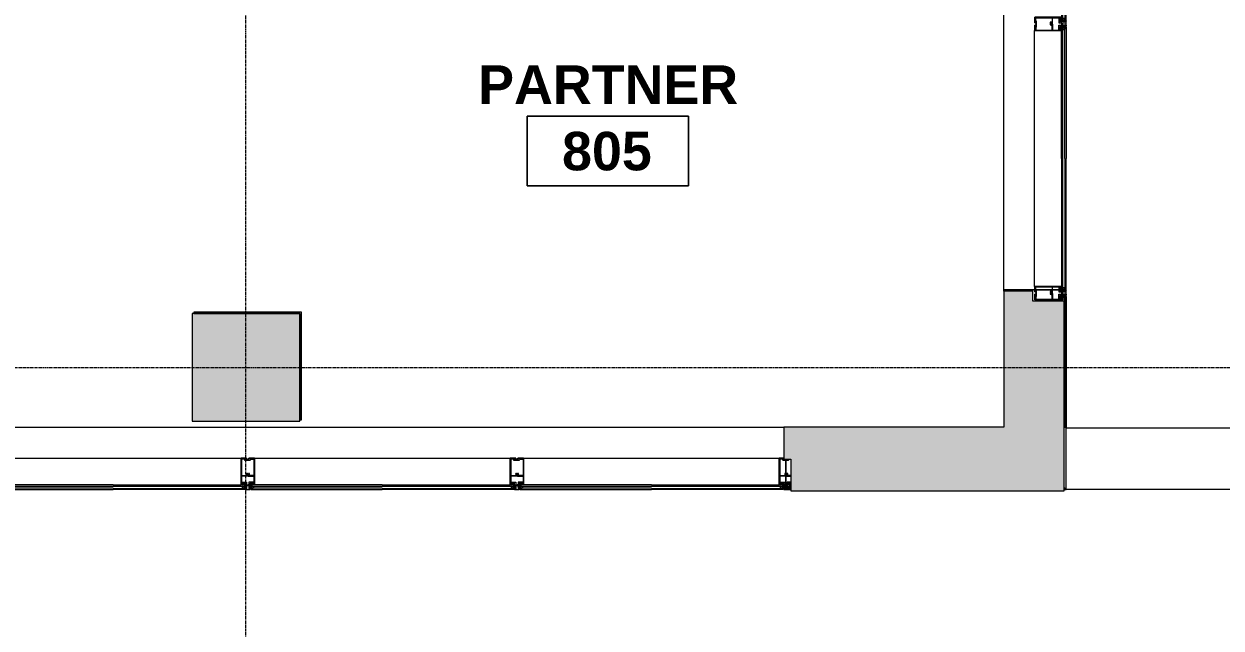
# Model space of a CAD drawing. Header units: inches. Extents: x -203 to 2905, y -968 to 768.
# Drawn here: x 1505.2 to 1772.1, y -569.4 to -434.8 of the extents above; entities that cross this region are included whole.
import ezdxf

# ---------------------------------------------------------------- set-up
doc = ezdxf.new("R2010")
doc.units = ezdxf.units.IN
doc.header["$MEASUREMENT"] = 0
doc.linetypes.add('Grid Line 1_2_', pattern=[0.875, 0.5, -0.125, 0.125, -0.125])
for name, color, linetype, lineweight in [('A-AREA-IDEN', 2, 'Continuous', 9), ('A-Bldg-Patt', 7, 'Continuous', 9), ('A-Cols-Bldg', 7, 'Continuous', 9), ('A-DETL-GENF', 92, 'Continuous', 9), ('A-DETL-THIN', 151, 'Continuous', 9), ('A-Glaz-Exst', 7, 'Continuous', 9), ('A-WALL', 113, 'Continuous', 13), ('A-Wall-Exst', 7, 'Continuous', 9), ('A-WALL-PATT', 111, 'Continuous', 13), ('Jenner and Block 8fl_BB_dwg', 8, 'Continuous', 9), ('S-GRID', 1, 'Continuous', 9)]:
    doc.layers.add(name, color=color, linetype=linetype, lineweight=lineweight)
doc.styles.add('Swis721 Lt BT_B', font='', dxfattribs={"height": 8.583975})
doc.styles.get('Swis721 Lt BT_B').set_extended_font_data('Swis721 Lt BT', bold=True)

# ---------------------------------------------------------------- blocks, each defined once
blk = doc.blocks.new('Jenner and Block 8fl_BB_dwg_CW-STRIP-V12-LEVEL 8 CONSTRUCTION PLAN')
at = {"layer": 'A-Glaz-Exst'}
for p, q in [((-127.09, -52.47), (-124.39, -51.32)), ((-124.23, -51.38), (-123.91, -52.13)), ((-124.09, -52.63), (-124.08, -52.59)), ((-124.09, -52.78), (-124.03, -52.91)), ((-124.06, -52.65), (-124.04, -52.6)), ((-124.05, -51.17), (-123.01, -50.73)), ((-124.04, -52.43), (-123.99, -52.37)), ((-124.01, -52.57), (-123.8, -52.48)), ((-123.96, -52.47), (-123.97, -52.44)), ((-123.96, -52.36), (-123.88, -52.36)), ((-123.92, -52.42), (-123.9, -52.45)), ((-123.75, -52.48), (-123.71, -52.5)), ((-123.74, -52.44), (-123.69, -52.46)), ((-123.25, -53.69), (-123.64, -52.78)), ((-123.59, -52.56), (-123.13, -53.64)), ((-122.97, -53.7), (-121.94, -53.26)), ((-121.88, -51.54), (-122.01, -51.58)), ((-121.75, -51.73), (-121.85, -51.55)), ((-121.68, -51.87), (-121.79, -51.93)), ((-121.72, -51.64), (-121.66, -51.83)), ((-120.76, -51.54), (-120.96, -51.08)), ((-126.42, -55.17), (-123.32, -53.85))]:
    blk.add_line(p, q, dxfattribs=at)
at = {"layer": 'A-Glaz-Exst', "flags": 128}
for points in [[(-133.51, -24.09), (-122.34, -50.38), (-122.08, -51.01), (-121.85, -50.92), (-133.28, -23.99)], [(-132.82, -23.8), (-121.39, -50.72), (-121.16, -50.62), (-132.59, -23.7)], [(-122.46, -50.43), (-122.48, -50.37), (-127.14, -52.35)], [(-127.14, -52.35), (-122.48, -50.37), (-122.46, -50.43), (-122.34, -50.38), (-122.46, -50.43), (-122.69, -50.53)], [(-122.34, -50.38), (-122.54, -50.87), (-122.2, -50.73), (-122.69, -50.53), (-122.37, -51.28)], [(-121.99, -50.5), (-122.02, -50.42), (-121.62, -50.24), (-121.59, -50.33)], [(-121.96, -50.56), (-121.94, -50.62), (-121.84, -50.78), (-121.49, -50.63), (-121.54, -50.45), (-121.56, -50.39)], [(-109.83, -79.22), (-121.26, -52.3), (-121.49, -52.4), (-121.22, -53.03), (-121.34, -53.08), (-121.31, -53.13), (-126.72, -55.43), (-126.81, -55.22)], [(-126.81, -55.22), (-126.72, -55.43), (-121.31, -53.13), (-121.34, -53.08), (-121.57, -53.17)], [(-123.94, -52.21), (-124.27, -52.35), (-124.17, -52.58), (-123.98, -52.5)], [(-123.87, -52.45), (-123.67, -52.37), (-124.11, -51.34)], [(-124.08, -52.57), (-124.09, -52.55), (-123.98, -52.5), (-124, -52.45), (-124.02, -52.45)], [(-123.87, -52.39), (-123.89, -52.4), (-123.87, -52.45), (-123.76, -52.41), (-123.75, -52.43)], [(-122.85, -50.8), (-122.46, -51.72), (-121.94, -51.5), (-121.95, -51.47), (-121.99, -51.48), (-122.01, -51.45), (-121.87, -51.38), (-121.85, -51.42), (-121.89, -51.45), (-121.88, -51.47), (-121.82, -51.45), (-120.96, -51.08), (-121.06, -50.85)], [(-121.87, -53.1), (-122.26, -52.18), (-121.74, -51.96), (-121.73, -51.99), (-121.77, -52.01), (-121.75, -52.05), (-121.61, -51.99), (-121.63, -51.95), (-121.67, -51.96), (-121.68, -51.93), (-121.57, -51.89), (-121.69, -51.6), (-121.7, -51.6), (-121.69, -51.6), (-121.57, -51.89), (-120.76, -51.54), (-120.67, -51.77), (-121.82, -52.26)], [(-121.82, -51.45), (-120.96, -51.08), (-121.06, -50.85), (-122.21, -51.34)], [(-122.05, -51.56), (-122.05, -51.55), (-121.94, -51.5)], [(-110.06, -79.32), (-121.22, -53.03), (-121.71, -52.83), (-121.37, -52.68), (-121.57, -53.17), (-121.88, -52.43)], [(-121.7, -51.74), (-121.82, -51.45), (-121.7, -51.74), (-121.71, -51.74)], [(-121.81, -51.97), (-121.8, -51.98), (-121.74, -51.96)], [(-121.08, -52.63), (-121.11, -52.57), (-121.15, -52.39), (-120.81, -52.24), (-120.71, -52.4), (-120.68, -52.46)], [(-121.06, -52.69), (-121.02, -52.77), (-120.62, -52.6), (-120.66, -52.52)], [(-109.37, -79.03), (-120.8, -52.1), (-120.57, -52), (-109.14, -78.93)]]:
    blk.add_lwpolyline(points, dxfattribs=at)
blk.add_lwpolyline([(-120.67, -51.77), (-120.76, -51.54), (-121.57, -51.89), (-120.76, -51.54)], close=True, dxfattribs=at)
at = {"layer": 'A-Glaz-Exst'}
for centre, radius in [((-121.98, -50.53), 0.0312), ((-121.57, -50.36), 0.0313), ((-121.07, -52.66), 0.0312), ((-120.67, -52.49), 0.0312)]:
    blk.add_circle(centre, radius, dxfattribs=at)
for centre, radius, start, end in [((-121.06, -50.72), 0.266, 174.932, 231.077), ((-121.01, -50.7), 0.266, 174.932, 231.077), ((-120.95, -50.67), 0.266, 174.932, 231.077), ((-120.89, -50.65), 0.266, 174.932, 231.077), ((-124.34, -51.43), 0.125, 23.0045, 113.0045), ((-124, -51.29), 0.125, 113.0045, 203.0045), ((-124.01, -52.66), 0.089, 160.7135, 253.0177), ((-124.03, -52.23), 0.548, 263.7768, 322.8434), ((-124.09, -52.58), 0.0197, 337.7655, 23.0045), ((-123.99, -52.65), 0.0695, 179.3043, 235.285), ((-124.03, -52.58), 0.0139, 50.356, 225.537), ((-124.03, -52.44), 0.016, 138.4428, 293.0045), ((-124.03, -52.23), 0.517, 269.0257, 316.9833), ((-124.05, -52.6), 0.0118, 337.7655, 45.537), ((-124.02, -52.26), 0.451, 268.6149, 317.394), ((-124.03, -52.23), 0.673, 269.5765, 305.68), ((-124.02, -52.56), 0.0118, 230.356, 293.0045), ((-123.96, -52.4), 0.04, 87.5662, 138.4428), ((-123.94, -52.43), 0.0306, 26.7074, 199.3016), ((-123.93, -52.46), 0.0306, 206.7074, 19.3016), ((-123.97, -52.16), 0.0625, 293.0045, 23.0045), ((-123.88, -52.38), 0.016, 293.0045, 87.5662), ((-123.8, -52.47), 0.0118, 293.0045, 355.653), ((-123.77, -52.47), 0.0139, 0.472, 175.653), ((-123.75, -52.47), 0.0118, 180.472, 248.2435), ((-123.73, -52.43), 0.0197, 203.0045, 248.2435), ((-123.75, -52.55), 0.0695, 350.7239, 46.7046), ((-123.73, -52.54), 0.089, 332.9913, 65.2955), ((-122.96, -50.85), 0.125, 23.0045, 113.0045), ((-122.22, -51.15), 0.313, 76.1346, 149.8744), ((-122.18, -51.16), 0.221, 68.0045, 194.8744), ((-122.26, -51.23), 0.125, 203.0045, 293.0045), ((-121.97, -51.25), 0.257, 114.4891, 201.5199), ((-122.02, -51.55), 0.0312, 203.0045, 288.0045), ((-121.98, -53.15), 0.125, 293.0045, 23.0045), ((-121.77, -52.38), 0.125, 113.0045, 203.0045), ((-121.88, -51.57), 0.0312, 23.0045, 108.0045), ((-121.67, -52.37), 0.221, 211.1346, 338.0045), ((-121.43, -51.25), 0.531, 84.932, 141.077), ((-121.58, -52.16), 0.257, 204.4891, 291.5199), ((-121.78, -51.95), 0.0312, 118.0045, 203.0045), ((-121.69, -52.41), 0.313, 256.1346, 329.8744), ((-121.72, -51.71), 0.0313, 208.0045, 293.0045), ((-121.69, -51.63), 0.0313, 113.0045, 198.0045), ((-121.55, -50.92), 0.145, 75.2021, 272.5168), ((-121.69, -51.84), 0.0312, 298.0045, 23.0045), ((-121.46, -50.89), 0.13, 309.3067, 96.5963), ((-121.21, -51.77), 0.531, 264.932, 321.077), ((-121.06, -52.09), 0.145, 133.4921, 330.8069), ((-120.97, -52.04), 0.13, 309.4127, 96.7023), ((-120.57, -51.87), 0.266, 174.932, 231.077), ((-120.52, -51.85), 0.266, 174.932, 231.077), ((-120.46, -51.82), 0.266, 174.932, 231.077), ((-120.4, -51.8), 0.266, 174.932, 231.077), ((-126.47, -55.05), 0.125, 215.0712, 293.0045), ((-123.37, -53.73), 0.125, 293.0045, 23.0045), ((-123.02, -53.59), 0.125, 203.0045, 293.0045)]:
    blk.add_arc(centre, radius, start, end, dxfattribs=at)
blk = doc.blocks.new('Jenner and Block 8fl_BB_dwg_CW-STRIP-5551871-LEVEL 8 CONSTRUCTION PLAN')
at = {"layer": 'A-Glaz-Exst'}
for p, q in [((-127.34, -53.32), (-127.56, -52.8)), ((-127.5, -52.64), (-124.39, -51.32)), ((-127.2, -53.33), (-127.26, -53.35)), ((-126.62, -54.54), (-127.12, -53.36)), ((-124.23, -51.38), (-123.91, -52.13)), ((-124.09, -52.63), (-124.08, -52.59)), ((-124.09, -52.78), (-124.03, -52.91)), ((-124.06, -52.65), (-124.04, -52.6)), ((-124.05, -51.17), (-123.01, -50.73)), ((-124.04, -52.43), (-123.99, -52.37)), ((-124.01, -52.57), (-123.8, -52.48)), ((-123.96, -52.47), (-123.97, -52.44)), ((-123.96, -52.36), (-123.88, -52.36)), ((-123.92, -52.42), (-123.9, -52.45)), ((-123.75, -52.48), (-123.71, -52.5)), ((-123.74, -52.44), (-123.69, -52.46)), ((-123.25, -53.69), (-123.64, -52.78)), ((-123.59, -52.56), (-123.13, -53.64)), ((-122.97, -53.7), (-121.94, -53.26)), ((-121.88, -51.54), (-122.01, -51.58)), ((-121.75, -51.73), (-121.85, -51.55)), ((-121.68, -51.87), (-121.79, -51.93)), ((-121.72, -51.64), (-121.66, -51.83)), ((-120.76, -51.54), (-120.96, -51.08)), ((-126.7, -54.61), (-126.64, -54.58)), ((-126.42, -55.17), (-123.32, -53.85))]:
    blk.add_line(p, q, dxfattribs=at)
at = {"layer": 'A-Glaz-Exst', "flags": 128}
for points in [[(-133.51, -24.09), (-122.34, -50.38), (-122.08, -51.01), (-121.85, -50.92), (-133.28, -23.99)], [(-132.82, -23.8), (-121.39, -50.72), (-121.16, -50.62), (-132.59, -23.7)], [(-122.46, -50.43), (-122.48, -50.37), (-127.89, -52.67), (-127.4, -53.82), (-127.17, -53.72), (-127.4, -53.82), (-127.89, -52.67), (-122.48, -50.37), (-122.46, -50.43), (-122.34, -50.38), (-122.46, -50.43), (-122.69, -50.53)], [(-122.34, -50.38), (-122.54, -50.87), (-122.2, -50.73), (-122.69, -50.53), (-122.37, -51.28)], [(-121.99, -50.5), (-122.02, -50.42), (-121.62, -50.24), (-121.59, -50.33)], [(-121.96, -50.56), (-121.94, -50.62), (-121.84, -50.78), (-121.49, -50.63), (-121.54, -50.45), (-121.56, -50.39)], [(-109.83, -79.22), (-121.26, -52.3), (-121.49, -52.4), (-121.22, -53.03), (-121.34, -53.08), (-121.31, -53.13), (-126.72, -55.43), (-127.21, -54.28), (-126.95, -54.17), (-126.98, -54.18), (-127.21, -54.28), (-126.72, -55.43), (-121.31, -53.13), (-121.34, -53.08), (-121.57, -53.17)], [(-123.94, -52.21), (-124.27, -52.35), (-124.17, -52.58), (-123.98, -52.5)], [(-123.87, -52.45), (-123.67, -52.37), (-124.11, -51.34)], [(-124.08, -52.57), (-124.09, -52.55), (-123.98, -52.5), (-124, -52.45), (-124.02, -52.45)], [(-123.87, -52.39), (-123.89, -52.4), (-123.87, -52.45), (-123.76, -52.41), (-123.75, -52.43)], [(-122.85, -50.8), (-122.46, -51.72), (-121.94, -51.5), (-121.95, -51.47), (-121.99, -51.48), (-122.01, -51.45), (-121.87, -51.38), (-121.85, -51.42), (-121.89, -51.45), (-121.88, -51.47), (-121.82, -51.45), (-120.96, -51.08), (-121.06, -50.85)], [(-121.87, -53.1), (-122.26, -52.18), (-121.74, -51.96), (-121.73, -51.99), (-121.77, -52.01), (-121.75, -52.05), (-121.61, -51.99), (-121.63, -51.95), (-121.67, -51.96), (-121.68, -51.93), (-121.57, -51.89), (-121.69, -51.6), (-121.7, -51.6), (-121.69, -51.6), (-121.57, -51.89), (-120.76, -51.54), (-120.67, -51.77), (-121.82, -52.26)], [(-121.82, -51.45), (-120.96, -51.08), (-121.06, -50.85), (-122.21, -51.34)], [(-122.05, -51.56), (-122.05, -51.55), (-121.94, -51.5)], [(-110.06, -79.32), (-121.22, -53.03), (-121.71, -52.83), (-121.37, -52.68), (-121.57, -53.17), (-121.88, -52.43)], [(-121.7, -51.74), (-121.82, -51.45), (-121.7, -51.74), (-121.71, -51.74)], [(-121.81, -51.97), (-121.8, -51.98), (-121.74, -51.96)], [(-121.08, -52.63), (-121.11, -52.57), (-121.15, -52.39), (-120.81, -52.24), (-120.71, -52.4), (-120.68, -52.46)], [(-121.06, -52.69), (-121.02, -52.77), (-120.62, -52.6), (-120.66, -52.52)], [(-109.37, -79.03), (-120.8, -52.1), (-120.57, -52), (-109.14, -78.93)], [(-126.88, -54.24), (-126.91, -54.19), (-127.09, -53.75), (-126.74, -54.59)], [(-126.92, -54.33), (-126.83, -54.53), (-126.86, -54.54), (-126.88, -54.5), (-126.92, -54.51), (-126.86, -54.66), (-126.82, -54.64), (-126.84, -54.6), (-126.81, -54.58), (-126.59, -55.1)]]:
    blk.add_lwpolyline(points, dxfattribs=at)
blk.add_lwpolyline([(-120.67, -51.77), (-120.76, -51.54), (-121.57, -51.89), (-120.76, -51.54)], close=True, dxfattribs=at)
at = {"layer": 'A-Glaz-Exst'}
for centre, radius in [((-121.98, -50.53), 0.0312), ((-121.57, -50.36), 0.0313), ((-121.07, -52.66), 0.0312), ((-120.67, -52.49), 0.0312)]:
    blk.add_circle(centre, radius, dxfattribs=at)
for centre, radius, start, end in [((-121.06, -50.72), 0.266, 174.932, 231.077), ((-121.01, -50.7), 0.266, 174.932, 231.077), ((-120.95, -50.67), 0.266, 174.932, 231.077), ((-120.89, -50.65), 0.266, 174.932, 231.077), ((-127.45, -52.75), 0.125, 113.0045, 203.0045), ((-127.29, -53.29), 0.0625, 203.0045, 293.0045), ((-127.18, -53.39), 0.0625, 23.0045, 113.0045), ((-124.34, -51.43), 0.125, 23.0045, 113.0045), ((-124, -51.29), 0.125, 113.0045, 203.0045), ((-124.01, -52.66), 0.089, 160.7135, 253.0177), ((-124.03, -52.23), 0.548, 263.7768, 322.8434), ((-124.09, -52.58), 0.0197, 337.7655, 23.0045), ((-123.99, -52.65), 0.0695, 179.3043, 235.285), ((-124.03, -52.58), 0.0139, 50.356, 225.537), ((-124.03, -52.44), 0.016, 138.4428, 293.0045), ((-124.03, -52.23), 0.517, 269.0257, 316.9833), ((-124.05, -52.6), 0.0118, 337.7655, 45.537), ((-124.02, -52.26), 0.451, 268.6149, 317.394), ((-124.03, -52.23), 0.673, 269.5765, 305.68), ((-124.02, -52.56), 0.0118, 230.356, 293.0045), ((-123.96, -52.4), 0.04, 87.5662, 138.4428), ((-123.94, -52.43), 0.0306, 26.7074, 199.3016), ((-123.93, -52.46), 0.0306, 206.7074, 19.3016), ((-123.97, -52.16), 0.0625, 293.0045, 23.0045), ((-123.88, -52.38), 0.016, 293.0045, 87.5662), ((-123.8, -52.47), 0.0118, 293.0045, 355.653), ((-123.77, -52.47), 0.0139, 0.472, 175.653), ((-123.75, -52.47), 0.0118, 180.472, 248.2435), ((-123.73, -52.43), 0.0197, 203.0045, 248.2435), ((-123.75, -52.55), 0.0695, 350.7239, 46.7046), ((-123.73, -52.54), 0.089, 332.9913, 65.2955), ((-122.96, -50.85), 0.125, 23.0045, 113.0045), ((-122.22, -51.15), 0.313, 76.1346, 149.8744), ((-122.18, -51.16), 0.221, 68.0045, 194.8744), ((-122.26, -51.23), 0.125, 203.0045, 293.0045), ((-121.97, -51.25), 0.257, 114.4891, 201.5199), ((-122.02, -51.55), 0.0312, 203.0045, 288.0045), ((-121.98, -53.15), 0.125, 293.0045, 23.0045), ((-121.77, -52.38), 0.125, 113.0045, 203.0045), ((-121.88, -51.57), 0.0312, 23.0045, 108.0045), ((-121.67, -52.37), 0.221, 211.1346, 338.0045), ((-121.43, -51.25), 0.531, 84.932, 141.077), ((-121.58, -52.16), 0.257, 204.4891, 291.5199), ((-121.78, -51.95), 0.0312, 118.0045, 203.0045), ((-121.69, -52.41), 0.313, 256.1346, 329.8744), ((-121.72, -51.71), 0.0313, 208.0045, 293.0045), ((-121.69, -51.63), 0.0313, 113.0045, 198.0045), ((-121.55, -50.92), 0.145, 75.2021, 272.5168), ((-121.69, -51.84), 0.0312, 298.0045, 23.0045), ((-121.46, -50.89), 0.13, 309.3067, 96.5963), ((-121.21, -51.77), 0.531, 264.932, 321.077), ((-121.06, -52.09), 0.145, 133.4921, 330.8069), ((-120.97, -52.04), 0.13, 309.4127, 96.7023), ((-120.57, -51.87), 0.266, 174.932, 231.077), ((-120.52, -51.85), 0.266, 174.932, 231.077), ((-120.46, -51.82), 0.266, 174.932, 231.077), ((-120.4, -51.8), 0.266, 174.932, 231.077), ((-127.15, -53.78), 0.0625, 23.0045, 113.0045), ((-127.15, -53.78), 0.0625, 23.0045, 113.0045), ((-126.94, -54.2), 0.0312, 23.0045, 113.0045), ((-126.94, -54.2), 0.0312, 23.0045, 113.0045), ((-126.89, -54.31), 0.0312, 113.0045, 203.0045), ((-126.91, -54.26), 0.0313, 293.0045, 23.0045), ((-126.71, -54.58), 0.0312, 203.0045, 293.0045), ((-126.65, -54.55), 0.0313, 293.0045, 23.0045), ((-126.47, -55.05), 0.125, 203.0045, 293.0045), ((-123.37, -53.73), 0.125, 293.0045, 23.0045), ((-123.02, -53.59), 0.125, 203.0045, 293.0045)]:
    blk.add_arc(centre, radius, start, end, dxfattribs=at)
blk = doc.blocks.new('Jenner and Block 8fl_BB_dwg_CW-STRIP-V16-LEVEL 8 CONSTRUCTION PLAN')
at = {"layer": 'A-Glaz-Exst'}
for p, q in [((-127.2, -53.33), (-127.26, -53.35)), ((-126.62, -54.54), (-127.12, -53.36)), ((-124.17, -51.52), (-123.91, -52.13)), ((-124.09, -52.63), (-124.08, -52.59)), ((-124.09, -52.78), (-124.03, -52.91)), ((-124.06, -52.65), (-124.04, -52.6)), ((-124.04, -52.43), (-123.99, -52.37)), ((-124.01, -52.57), (-123.8, -52.48)), ((-123.96, -52.47), (-123.97, -52.44)), ((-123.96, -52.36), (-123.88, -52.36)), ((-123.92, -52.42), (-123.9, -52.45)), ((-123.75, -52.48), (-123.71, -52.5)), ((-123.74, -52.44), (-123.69, -52.46)), ((-123.25, -53.69), (-123.64, -52.78)), ((-123.59, -52.56), (-123.13, -53.64)), ((-122.97, -53.7), (-121.94, -53.26)), ((-122.56, -50.84), (-122.37, -51.28)), ((-122.54, -50.87), (-122.2, -50.73)), ((-121.88, -51.54), (-122.01, -51.58)), ((-121.75, -51.73), (-121.85, -51.55)), ((-121.68, -51.87), (-121.79, -51.93)), ((-121.72, -51.64), (-121.66, -51.83)), ((-120.76, -51.54), (-120.96, -51.08)), ((-126.7, -54.61), (-126.64, -54.58)), ((-126.42, -55.17), (-123.32, -53.85))]:
    blk.add_line(p, q, dxfattribs=at)
at = {"layer": 'A-Glaz-Exst', "flags": 128}
for points in [[(-122.21, -50.69), (-122.08, -51.01), (-121.85, -50.92), (-121.98, -50.59)], [(-121.94, -50.62), (-121.84, -50.78), (-121.49, -50.63), (-121.54, -50.45)], [(-121.52, -50.4), (-121.39, -50.72), (-121.16, -50.62), (-121.29, -50.3)], [(-109.83, -79.22), (-121.26, -52.3), (-121.49, -52.4), (-121.22, -53.03), (-121.34, -53.08), (-121.31, -53.13), (-126.72, -55.43), (-127.13, -54.46)], [(-127.13, -54.46), (-126.72, -55.43), (-121.31, -53.13), (-121.34, -53.08), (-121.57, -53.17)], [(-123.94, -52.21), (-124.27, -52.35), (-124.17, -52.58), (-123.98, -52.5)], [(-124.08, -52.57), (-124.09, -52.55), (-123.98, -52.5), (-124, -52.45), (-124.02, -52.45)], [(-123.87, -52.45), (-123.67, -52.37), (-124.05, -51.47)], [(-123.87, -52.39), (-123.89, -52.4), (-123.87, -52.45), (-123.76, -52.41), (-123.75, -52.43)], [(-122.79, -50.94), (-122.46, -51.72), (-121.94, -51.5), (-121.95, -51.47), (-121.99, -51.48), (-122.01, -51.45), (-121.87, -51.38), (-121.85, -51.42), (-121.89, -51.45), (-121.88, -51.47), (-121.82, -51.45), (-120.96, -51.08), (-121.06, -50.85)], [(-121.87, -53.1), (-122.26, -52.18), (-121.74, -51.96), (-121.73, -51.99), (-121.77, -52.01), (-121.75, -52.05), (-121.61, -51.99), (-121.63, -51.95), (-121.67, -51.96), (-121.68, -51.93), (-121.57, -51.89), (-121.69, -51.6), (-121.7, -51.6), (-121.69, -51.6), (-121.57, -51.89), (-120.76, -51.54), (-120.67, -51.77), (-121.82, -52.26)], [(-121.82, -51.45), (-120.96, -51.08), (-121.06, -50.85), (-122.21, -51.34)], [(-122.05, -51.56), (-122.05, -51.55), (-121.94, -51.5)], [(-110.06, -79.32), (-121.22, -53.03), (-121.71, -52.83), (-121.37, -52.68), (-121.57, -53.17), (-121.88, -52.43)], [(-121.7, -51.74), (-121.82, -51.45), (-121.7, -51.74), (-121.71, -51.74)], [(-121.81, -51.97), (-121.8, -51.98), (-121.74, -51.96)], [(-121.08, -52.63), (-121.11, -52.57), (-121.15, -52.39), (-120.81, -52.24), (-120.71, -52.4), (-120.68, -52.46)], [(-121.06, -52.69), (-121.02, -52.77), (-120.62, -52.6), (-120.66, -52.52)], [(-109.37, -79.03), (-120.8, -52.1), (-120.57, -52), (-109.14, -78.93)], [(-126.88, -54.24), (-126.91, -54.19), (-127.09, -53.75), (-126.74, -54.59)], [(-126.9, -54.36), (-126.83, -54.53), (-126.86, -54.54), (-126.88, -54.5), (-126.92, -54.51), (-126.86, -54.66), (-126.82, -54.64), (-126.84, -54.6), (-126.81, -54.58), (-126.59, -55.1)]]:
    blk.add_lwpolyline(points, dxfattribs=at)
blk.add_lwpolyline([(-120.67, -51.77), (-120.76, -51.54), (-121.57, -51.89), (-120.76, -51.54)], close=True, dxfattribs=at)
at = {"layer": 'A-Glaz-Exst'}
for centre in [(-121.07, -52.66), (-120.67, -52.49)]:
    blk.add_circle(centre, 0.0312, dxfattribs=at)
for centre, radius, start, end in [((-121.06, -50.72), 0.266, 174.932, 231.077), ((-121.01, -50.7), 0.266, 174.932, 231.077), ((-120.95, -50.67), 0.266, 174.932, 231.077), ((-120.89, -50.65), 0.266, 174.932, 231.077), ((-127.18, -53.39), 0.0625, 23.0045, 113.0045), ((-124.01, -52.66), 0.089, 160.7135, 253.0177), ((-124.03, -52.23), 0.548, 263.7768, 322.8434), ((-124.09, -52.58), 0.0197, 337.7655, 23.0045), ((-123.99, -52.65), 0.0695, 179.3043, 235.285), ((-124.03, -52.58), 0.0139, 50.356, 225.537), ((-124.03, -52.44), 0.016, 138.4428, 293.0045), ((-124.03, -52.23), 0.517, 269.0257, 316.9833), ((-124.05, -52.6), 0.0118, 337.7655, 45.537), ((-124.02, -52.26), 0.451, 268.6149, 317.394), ((-124.03, -52.23), 0.673, 269.5765, 305.68), ((-124.02, -52.56), 0.0118, 230.356, 293.0045), ((-123.96, -52.4), 0.04, 87.5662, 138.4428), ((-123.94, -52.43), 0.0306, 26.7074, 199.3016), ((-123.93, -52.46), 0.0306, 206.7074, 19.3016), ((-123.97, -52.16), 0.0625, 293.0045, 23.0045), ((-123.88, -52.38), 0.016, 293.0045, 87.5662), ((-123.8, -52.47), 0.0118, 293.0045, 355.653), ((-123.77, -52.47), 0.0139, 0.472, 175.653), ((-123.75, -52.47), 0.0118, 180.472, 248.2435), ((-123.73, -52.43), 0.0197, 203.0045, 248.2435), ((-123.75, -52.55), 0.0695, 350.7239, 46.7046), ((-123.73, -52.54), 0.089, 332.9913, 65.2955), ((-122.22, -51.15), 0.313, 76.1346, 149.8744), ((-122.18, -51.16), 0.221, 68.0045, 194.8744), ((-122.26, -51.23), 0.125, 203.0045, 293.0045), ((-121.97, -51.25), 0.257, 114.4891, 201.5199), ((-122.02, -51.55), 0.0312, 203.0045, 288.0045), ((-121.98, -53.15), 0.125, 293.0045, 23.0045), ((-121.77, -52.38), 0.125, 113.0045, 203.0045), ((-121.88, -51.57), 0.0312, 23.0045, 108.0045), ((-121.67, -52.37), 0.221, 211.1346, 338.0045), ((-121.43, -51.25), 0.531, 84.932, 141.077), ((-121.58, -52.16), 0.257, 204.4891, 291.5199), ((-121.78, -51.95), 0.0312, 118.0045, 203.0045), ((-121.69, -52.41), 0.313, 256.1346, 329.8744), ((-121.72, -51.71), 0.0313, 208.0045, 293.0045), ((-121.69, -51.63), 0.0313, 113.0045, 198.0045), ((-121.55, -50.92), 0.145, 75.2021, 272.5168), ((-121.69, -51.84), 0.0312, 298.0045, 23.0045), ((-121.46, -50.89), 0.13, 309.3067, 96.5963), ((-121.21, -51.77), 0.531, 264.932, 321.077), ((-121.06, -52.09), 0.145, 133.4921, 330.8069), ((-120.97, -52.04), 0.13, 309.4127, 96.7023), ((-120.57, -51.87), 0.266, 174.932, 231.077), ((-120.52, -51.85), 0.266, 174.932, 231.077), ((-120.46, -51.82), 0.266, 174.932, 231.077), ((-120.4, -51.8), 0.266, 174.932, 231.077), ((-126.94, -54.2), 0.0312, 23.0045, 113.0045), ((-126.94, -54.2), 0.0312, 23.0045, 113.0045), ((-126.91, -54.26), 0.0313, 293.0045, 23.0045), ((-126.71, -54.58), 0.0312, 203.0045, 293.0045), ((-126.65, -54.55), 0.0313, 293.0045, 23.0045), ((-126.47, -55.05), 0.125, 203.0045, 293.0045), ((-123.37, -53.73), 0.125, 293.0045, 23.0045), ((-123.02, -53.59), 0.125, 203.0045, 293.0045)]:
    blk.add_arc(centre, radius, start, end, dxfattribs=at)
blk = doc.blocks.new('Jenner and Block 8fl_BB_dwg_CW-STRIP-V17-LEVEL 8 CONSTRUCTION PLAN')
at = {"layer": 'A-Glaz-Exst'}
for p, q in [((-127.34, -53.32), (-127.56, -52.8)), ((-127.5, -52.64), (-124.39, -51.32)), ((-127.2, -53.33), (-127.26, -53.35)), ((-126.62, -54.54), (-127.12, -53.36)), ((-124.23, -51.38), (-123.91, -52.13)), ((-124.09, -52.63), (-124.08, -52.59)), ((-124.09, -52.78), (-124.03, -52.91)), ((-124.06, -52.65), (-124.04, -52.6)), ((-124.05, -51.17), (-123.01, -50.73)), ((-124.04, -52.43), (-123.99, -52.37)), ((-124.01, -52.57), (-123.8, -52.48)), ((-123.96, -52.47), (-123.97, -52.44)), ((-123.96, -52.36), (-123.88, -52.36)), ((-123.92, -52.42), (-123.9, -52.45)), ((-123.75, -52.48), (-123.71, -52.5)), ((-123.74, -52.44), (-123.69, -52.46)), ((-123.25, -53.69), (-123.64, -52.78)), ((-123.59, -52.56), (-123.13, -53.64)), ((-122.97, -53.7), (-121.94, -53.26)), ((-121.88, -51.54), (-122.01, -51.58)), ((-121.75, -51.73), (-121.85, -51.55)), ((-121.68, -51.87), (-121.79, -51.93)), ((-121.72, -51.64), (-121.66, -51.83)), ((-120.76, -51.54), (-120.96, -51.08)), ((-126.7, -54.61), (-126.64, -54.58)), ((-126.42, -55.17), (-123.32, -53.85))]:
    blk.add_line(p, q, dxfattribs=at)
at = {"layer": 'A-Glaz-Exst', "flags": 128}
for points in [[(-133.51, -24.09), (-122.34, -50.38), (-122.08, -51.01), (-121.85, -50.92), (-133.28, -23.99)], [(-132.82, -23.8), (-121.39, -50.72), (-121.16, -50.62), (-132.59, -23.7)], [(-122.46, -50.43), (-122.48, -50.37), (-127.89, -52.67), (-127.4, -53.82), (-127.17, -53.72), (-127.4, -53.82), (-127.89, -52.67), (-122.48, -50.37), (-122.46, -50.43), (-122.34, -50.38), (-122.46, -50.43), (-122.69, -50.53)], [(-122.34, -50.38), (-122.54, -50.87), (-122.2, -50.73), (-122.69, -50.53), (-122.37, -51.28)], [(-121.99, -50.5), (-122.02, -50.42), (-121.62, -50.24), (-121.59, -50.33)], [(-121.96, -50.56), (-121.94, -50.62), (-121.84, -50.78), (-121.49, -50.63), (-121.54, -50.45), (-121.56, -50.39)], [(-120.85, -53.25), (-121.26, -52.3), (-121.49, -52.4), (-121.22, -53.03), (-121.34, -53.08), (-121.31, -53.13), (-126.72, -55.43), (-127.21, -54.28), (-126.95, -54.17), (-126.98, -54.18), (-127.21, -54.28), (-126.72, -55.43), (-121.31, -53.13), (-121.34, -53.08), (-121.57, -53.17)], [(-123.94, -52.21), (-124.27, -52.35), (-124.17, -52.58), (-123.98, -52.5)], [(-123.87, -52.45), (-123.67, -52.37), (-124.11, -51.34)], [(-124.08, -52.57), (-124.09, -52.55), (-123.98, -52.5), (-124, -52.45), (-124.02, -52.45)], [(-123.87, -52.39), (-123.89, -52.4), (-123.87, -52.45), (-123.76, -52.41), (-123.75, -52.43)], [(-122.85, -50.8), (-122.46, -51.72), (-121.94, -51.5), (-121.95, -51.47), (-121.99, -51.48), (-122.01, -51.45), (-121.87, -51.38), (-121.85, -51.42), (-121.89, -51.45), (-121.88, -51.47), (-121.82, -51.45), (-120.96, -51.08), (-121.06, -50.85)], [(-121.87, -53.1), (-122.26, -52.18), (-121.74, -51.96), (-121.73, -51.99), (-121.77, -52.01), (-121.75, -52.05), (-121.61, -51.99), (-121.63, -51.95), (-121.67, -51.96), (-121.68, -51.93), (-121.57, -51.89), (-121.69, -51.6), (-121.7, -51.6), (-121.69, -51.6), (-121.57, -51.89), (-120.76, -51.54), (-120.67, -51.77), (-121.82, -52.26)], [(-121.82, -51.45), (-120.96, -51.08), (-121.06, -50.85), (-122.21, -51.34)], [(-122.05, -51.56), (-122.05, -51.55), (-121.94, -51.5)], [(-121.08, -53.35), (-121.22, -53.03), (-121.71, -52.83), (-121.37, -52.68), (-121.57, -53.17), (-121.88, -52.43)], [(-121.7, -51.74), (-121.82, -51.45), (-121.7, -51.74), (-121.71, -51.74)], [(-121.81, -51.97), (-121.8, -51.98), (-121.74, -51.96)], [(-121.08, -52.63), (-121.11, -52.57), (-121.15, -52.39), (-120.81, -52.24), (-120.71, -52.4), (-120.68, -52.46)], [(-121.06, -52.69), (-121.02, -52.77), (-120.62, -52.6), (-120.66, -52.52)], [(-109.37, -79.03), (-120.8, -52.1), (-120.57, -52), (-109.14, -78.93)], [(-126.88, -54.24), (-126.91, -54.19), (-127.09, -53.75), (-126.74, -54.59)], [(-126.92, -54.33), (-126.83, -54.53), (-126.86, -54.54), (-126.88, -54.5), (-126.92, -54.51), (-126.86, -54.66), (-126.82, -54.64), (-126.84, -54.6), (-126.81, -54.58), (-126.59, -55.1)]]:
    blk.add_lwpolyline(points, dxfattribs=at)
blk.add_lwpolyline([(-120.67, -51.77), (-120.76, -51.54), (-121.57, -51.89), (-120.76, -51.54)], close=True, dxfattribs=at)
at = {"layer": 'A-Glaz-Exst'}
for centre, radius in [((-121.98, -50.53), 0.0312), ((-121.57, -50.36), 0.0313), ((-121.07, -52.66), 0.0312), ((-120.67, -52.49), 0.0312)]:
    blk.add_circle(centre, radius, dxfattribs=at)
for centre, radius, start, end in [((-121.06, -50.72), 0.266, 174.932, 231.077), ((-121.01, -50.7), 0.266, 174.932, 231.077), ((-120.95, -50.67), 0.266, 174.932, 231.077), ((-120.89, -50.65), 0.266, 174.932, 231.077), ((-127.45, -52.75), 0.125, 113.0045, 203.0045), ((-127.29, -53.29), 0.0625, 203.0045, 293.0045), ((-127.18, -53.39), 0.0625, 23.0045, 113.0045), ((-124.34, -51.43), 0.125, 23.0045, 113.0045), ((-124, -51.29), 0.125, 113.0045, 203.0045), ((-124.01, -52.66), 0.089, 160.7135, 253.0177), ((-124.03, -52.23), 0.548, 263.7768, 322.8434), ((-124.09, -52.58), 0.0197, 337.7655, 23.0045), ((-123.99, -52.65), 0.0695, 179.3043, 235.285), ((-124.03, -52.58), 0.0139, 50.356, 225.537), ((-124.03, -52.44), 0.016, 138.4428, 293.0045), ((-124.03, -52.23), 0.517, 269.0257, 316.9833), ((-124.05, -52.6), 0.0118, 337.7655, 45.537), ((-124.02, -52.26), 0.451, 268.6149, 317.394), ((-124.03, -52.23), 0.673, 269.5765, 305.68), ((-124.02, -52.56), 0.0118, 230.356, 293.0045), ((-123.96, -52.4), 0.04, 87.5662, 138.4428), ((-123.94, -52.43), 0.0306, 26.7074, 199.3016), ((-123.93, -52.46), 0.0306, 206.7074, 19.3016), ((-123.97, -52.16), 0.0625, 293.0045, 23.0045), ((-123.88, -52.38), 0.016, 293.0045, 87.5662), ((-123.8, -52.47), 0.0118, 293.0045, 355.653), ((-123.77, -52.47), 0.0139, 0.472, 175.653), ((-123.75, -52.47), 0.0118, 180.472, 248.2435), ((-123.73, -52.43), 0.0197, 203.0045, 248.2435), ((-123.75, -52.55), 0.0695, 350.7239, 46.7046), ((-123.73, -52.54), 0.089, 332.9913, 65.2955), ((-122.96, -50.85), 0.125, 23.0045, 113.0045), ((-122.22, -51.15), 0.313, 76.1346, 149.8744), ((-122.18, -51.16), 0.221, 68.0045, 194.8744), ((-122.26, -51.23), 0.125, 203.0045, 293.0045), ((-121.97, -51.25), 0.257, 114.4891, 201.5199), ((-122.02, -51.55), 0.0312, 203.0045, 288.0045), ((-121.98, -53.15), 0.125, 293.0045, 23.0045), ((-121.77, -52.38), 0.125, 113.0045, 203.0045), ((-121.88, -51.57), 0.0312, 23.0045, 108.0045), ((-121.67, -52.37), 0.221, 211.1346, 338.0045), ((-121.43, -51.25), 0.531, 84.932, 141.077), ((-121.58, -52.16), 0.257, 204.4891, 291.5199), ((-121.78, -51.95), 0.0312, 118.0045, 203.0045), ((-121.69, -52.41), 0.313, 256.1346, 329.8744), ((-121.72, -51.71), 0.0313, 208.0045, 293.0045), ((-121.69, -51.63), 0.0313, 113.0045, 198.0045), ((-121.55, -50.92), 0.145, 75.2021, 272.5168), ((-121.69, -51.84), 0.0312, 298.0045, 23.0045), ((-121.46, -50.89), 0.13, 309.3067, 96.5963), ((-121.21, -51.77), 0.531, 264.932, 321.077), ((-121.06, -52.09), 0.145, 133.4921, 330.8069), ((-120.97, -52.04), 0.13, 309.4127, 96.7023), ((-120.57, -51.87), 0.266, 174.932, 231.077), ((-120.52, -51.85), 0.266, 174.932, 231.077), ((-120.46, -51.82), 0.266, 174.932, 231.077), ((-120.4, -51.8), 0.266, 174.932, 231.077), ((-127.15, -53.78), 0.0625, 23.0045, 113.0045), ((-127.15, -53.78), 0.0625, 23.0045, 113.0045), ((-126.94, -54.2), 0.0312, 23.0045, 113.0045), ((-126.94, -54.2), 0.0312, 23.0045, 113.0045), ((-126.89, -54.31), 0.0312, 113.0045, 203.0045), ((-126.91, -54.26), 0.0313, 293.0045, 23.0045), ((-126.71, -54.58), 0.0312, 203.0045, 293.0045), ((-126.65, -54.55), 0.0313, 293.0045, 23.0045), ((-126.47, -55.05), 0.125, 203.0045, 293.0045), ((-123.37, -53.73), 0.125, 293.0045, 23.0045), ((-123.02, -53.59), 0.125, 203.0045, 293.0045)]:
    blk.add_arc(centre, radius, start, end, dxfattribs=at)
blk = doc.blocks.new('Jenner and Block 8fl_BB_dwg-4751915-LEVEL 8 CONSTRUCTION PLAN')
at = {"layer": 'A-Bldg-Patt'}
blk.add_hatch(color=256, dxfattribs=at).paths.add_polyline_path([(1566.33, -523.31), (1566.73, -523.31), (1566.73, -499.31), (1542.73, -499.31), (1542.73, -499.6), (1566.33, -499.6)], flags=0)
for p, q in [((1566.73, -499.31), (1542.73, -499.31)), ((1542.73, -499.31), (1542.73, -499.6)), ((1542.73, -499.6), (1566.33, -499.6)), ((1566.33, -499.6), (1566.33, -523.31)), ((1566.73, -523.31), (1566.73, -499.31)), ((1566.33, -523.31), (1566.73, -523.31))]:
    blk.add_line(p, q, dxfattribs=at)
at = {"layer": 'A-Cols-Bldg', "flags": 128}
for points in [[(1566.73, -499.31), (1542.73, -499.31), (1542.73, -499.6)], [(1566.33, -523.31), (1566.73, -523.31), (1566.73, -499.31)]]:
    blk.add_lwpolyline(points, dxfattribs=at)
at = {"layer": 'A-Glaz-Exst'}
for p, q in [((1723.3, -494.59), (1723.3, -197.21)), ((1730.17, -493.55), (1730.17, -436.55)), ((1497.21, -524.94), (1674.29, -524.94)), ((1497.21, -531.81), (1553.23, -531.81)), ((1556.23, -531.81), (1613.23, -531.81)), ((1616.23, -531.81), (1673.23, -531.81))]:
    blk.add_line(p, q, dxfattribs=at)
at = {"layer": 'A-Wall-Exst'}
blk.add_line((1736.77, -538.81), (1737.17, -538.81), dxfattribs=at)
at = {"layer": 'A-Wall-Exst', "flags": 128}
for points in [[(1923.69, 337.71), (1924.09, 337.71), (1924.09, -538.81), (1737.17, -538.81), (1737.17, -494.3), (1723.3, -494.3), (1723.3, -494.59)], [(1737.17, -525.05), (1909.84, -525.05), (1909.84, 337.43)], [(1674.68, -532.1), (1674.68, -538.81), (1675.83, -538.81)]]:
    blk.add_lwpolyline(points, dxfattribs=at)
at = {"layer": 'A-WALL-PATT', "color": 7, "lineweight": 9}
for p, q in [((1723.3, -494.3), (1737.17, -494.3)), ((1674.68, -538.81), (1674.68, -532.1)), ((1737.17, -538.81), (1736.77, -538.41)), ((1736.77, -538.41), (1737.17, -538.81))]:
    blk.add_line(p, q, dxfattribs=at)
for name, p, rotation in [('Jenner and Block 8fl_BB_dwg_CW-STRIP-5551871-LEVEL 8 CONSTRUCTION PLAN', (1868.48, -435.05), 336.9955198969619), ('Jenner and Block 8fl_BB_dwg_CW-STRIP-V17-LEVEL 8 CONSTRUCTION PLAN', (1868.48, -495.05), 336.9955198969619), ('Jenner and Block 8fl_BB_dwg_CW-STRIP-V12-LEVEL 8 CONSTRUCTION PLAN', (1494.73, -670.12), 246.9955198969619), ('Jenner and Block 8fl_BB_dwg_CW-STRIP-5551871-LEVEL 8 CONSTRUCTION PLAN', (1554.73, -670.12), 246.9955198969619), ('Jenner and Block 8fl_BB_dwg_CW-STRIP-5551871-LEVEL 8 CONSTRUCTION PLAN', (1614.73, -670.12), 246.9955198969619), ('Jenner and Block 8fl_BB_dwg_CW-STRIP-V16-LEVEL 8 CONSTRUCTION PLAN', (1674.73, -670.12), 246.9955198969619)]:
    blk.add_blockref(name, p, dxfattribs=dict(rotation=rotation))
blk = doc.blocks.new('Room Tag - Room Name and Number-3379422-LEVEL 8 CONSTRUCTION PLAN')
at = {"layer": 'A-AREA-IDEN'}
for p, q in [((-0.1881, -0.1636), (-0.1881, -0.0018)), ((-0.1881, -0.0018), (0.1869, -0.0018)), ((0.1869, -0.0018), (-0.1881, -0.0018)), ((-0.1881, -0.0018), (-0.1881, -0.1636)), ((0.1869, -0.0018), (0.1869, -0.1636)), ((0.1869, -0.1636), (0.1869, -0.0018)), ((0.1869, -0.1636), (-0.1881, -0.1636)), ((-0.1881, -0.1636), (0.1869, -0.1636))]:
    blk.add_line(p, q, dxfattribs=at)

msp = doc.modelspace()

# ---------------------------------------------------------------- hatches: boundary and pattern name
at = {"layer": 'A-DETL-GENF'}
h = msp.add_hatch(color=7, dxfattribs=at)
h.paths.add_polyline_path([(464.83, -720.82), (893.53, -538.81), (1016.23, -538.81), (1016.23, -524.94), (892.67, -524.94), (457.06, -709.88), (459.54, -715.74), (462.19, -714.61)], flags=0)
h.paths.add_polyline_path([(3.31, -538.98), (25.4, -529.6), (16.02, -507.51), (-6.07, -516.89), (-5.16, -519.03)], flags=0)
h.paths.add_polyline_path([(1737.17, -538.81), (1737.17, -496.55), (1730.17, -496.55), (1730.17, -494.3), (1723.7, -494.3), (1723.7, -524.65), (1674.68, -524.65), (1674.68, -531.81), (1676.23, -531.81), (1676.23, -538.81), (1723.7, -538.81)], flags=0)
h.paths.add_polyline_path([(491.11, -532.94), (492.17, -532.94), (492.17, -512), (471.73, -512), (471.73, -532.94), (474.72, -532.94)], flags=0)
h.paths.add_polyline_path([(259.11, -532.49), (281.21, -523.11), (271.83, -501.02), (249.74, -510.4), (257.64, -529.03)], flags=0)
h.paths.add_polyline_path([(491.11, -225.31), (494.81, -225.31), (494.81, -201.31), (471.73, -201.31), (471.73, -225.31), (489.31, -225.31)], flags=0)
h.paths.add_polyline_path([(979.73, -121.34), (993.73, -121.34), (993.73, 0.66), (950.73, 0.66), (950.73, -16.34), (908.73, -16.34), (908.73, 0.66), (846.73, 0.66), (846.73, -16.34), (804.73, -16.34), (804.73, 0.66), (742.73, 0.66), (742.73, -16.34), (700.73, -16.34), (700.73, 0.66), (638.73, 0.66), (638.73, -16.34), (596.73, -16.34), (596.73, 0.66), (569.74, 0.66), (569.74, -24.34), (979.73, -24.34), (979.73, -111.34)], flags=0)
h.paths.add_polyline_path([(1240.73, -29.34), (1268.73, -29.34), (1268.73, -3.4), (1240.73, -3.4), (1240.73, -28.53)], flags=0)
h.paths.add_polyline_path([(1556.55, -29.34), (1582.73, -29.34), (1582.73, -1.34), (1556.36, -1.34), (1556.36, -29.34)], flags=0)
h.paths.add_polyline_path([(246.25, -29.34), (248.73, -29.34), (248.73, -1.34), (220.73, -1.34), (220.73, -29.34), (237.05, -29.34)], flags=0)
h.paths.add_polyline_path([(-84.26, -27.34), (-84.26, -2.95), (-117.75, -2.95), (-117.75, -27.34), (-84.37, -27.34)], flags=0)
h.paths.add_polyline_path([(1723.3, 284.95), (1737.17, 284.95), (1737.17, 337.71), (1772.13, 337.71), (1772.13, 351.59), (1723.3, 351.58), (1723.3, 299.39)], flags=0)
h.paths.add_polyline_path([(1924.09, 337.71), (1924.09, 580.15), (1910.23, 580.15), (1910.23, 351.59), (1889.03, 351.59), (1889.03, 337.71), (1910.23, 337.71)], flags=0)
h.paths.add_polyline_path([(1553.42, 553.15), (1566.73, 553.15), (1566.73, 577.15), (1542.73, 577.15), (1542.73, 553.15)], flags=0)
h.paths.add_polyline_path([(1242.73, 553.15), (1266.73, 553.15), (1266.73, 577.15), (1242.73, 577.15)], flags=0)
h.paths.add_polyline_path([(942.73, 553.15), (966.73, 553.15), (966.73, 577.15), (942.73, 577.15)], flags=0)
h.paths.add_polyline_path([(596.73, 553.15), (620.73, 553.15), (620.73, 577.15), (596.73, 577.15)], flags=0)
h.paths.add_polyline_path([(222.73, 553.15), (246.73, 553.15), (246.73, 577.15), (222.73, 577.15)], flags=0)
h.paths.add_polyline_path([(-15.27, 553.15), (-15.27, 577.15), (-39.27, 577.15), (-39.27, 553.15)], flags=0)
at = {"layer": 'A-WALL'}
msp.add_hatch(color=250, dxfattribs=at).paths.add_polyline_path([(1554.05, -523.31), (1566.73, -523.31), (1566.73, -499.31), (1542.73, -499.31), (1542.73, -523.31)], flags=0)

# ---------------------------------------------------------------- linework, layer by layer
at = {"layer": 'A-DETL-THIN'}
for p, q in [((1730.17, -494.3), (1723.7, -494.3)), ((1723.7, -494.3), (1723.7, -524.65)), ((1730.17, -496.55), (1730.17, -494.3)), ((1737.17, -496.55), (1730.17, -496.55)), ((1737.17, -538.81), (1737.17, -496.55)), ((1723.7, -524.65), (1674.68, -524.65)), ((1674.68, -524.65), (1674.68, -531.81)), ((1674.68, -531.81), (1676.23, -531.81)), ((1676.23, -531.81), (1676.23, -538.81)), ((1676.23, -538.81), (1737.17, -538.81))]:
    msp.add_line(p, q, dxfattribs=at)
at = {"layer": 'A-WALL', "color": 8, "lineweight": 20}
for p, q in [((1566.73, -499.31), (1542.73, -499.31)), ((1542.73, -499.31), (1542.73, -523.31)), ((1566.73, -523.31), (1566.73, -499.31)), ((1542.73, -523.31), (1566.73, -523.31))]:
    msp.add_line(p, q, dxfattribs=at)
at = {"layer": 'S-GRID', "linetype": 'Grid Line 1_2_'}
for p, q in [((1554.73, -968.26), (1554.73, 744.46)), ((-203.03, -511.31), (2046, -511.31))]:
    msp.add_line(p, q, dxfattribs=at)

# ---------------------------------------------------------------- block references
at = {"layer": 'A-AREA-IDEN', "xscale": 95.99999999999994, "yscale": 95.99999999999994, "zscale": 95.99999999999994}
msp.add_blockref('Room Tag - Room Name and Number-3379422-LEVEL 8 CONSTRUCTION PLAN', (1635.47, -455.12), dxfattribs=at)
at = {"layer": 'Jenner and Block 8fl_BB_dwg', "color": 7}
msp.add_blockref('Jenner and Block 8fl_BB_dwg-4751915-LEVEL 8 CONSTRUCTION PLAN', (0.4, 0.29), dxfattribs=at)

# ---------------------------------------------------------------- texts
at = {"layer": 'A-AREA-IDEN', "char_height": 8.584, "attachment_point": 2, "line_spacing_factor": 0.998538, "style": 'Swis721 Lt BT_B'}
for s, insert, width in [('PARTNER', (1635.48, -443.99), 62.748), ('805', (1635.2, -458.81), 23.004)]:
    msp.add_mtext(s, dxfattribs=dict(at, insert=insert, width=width))

doc.saveas('drawing.dxf')
